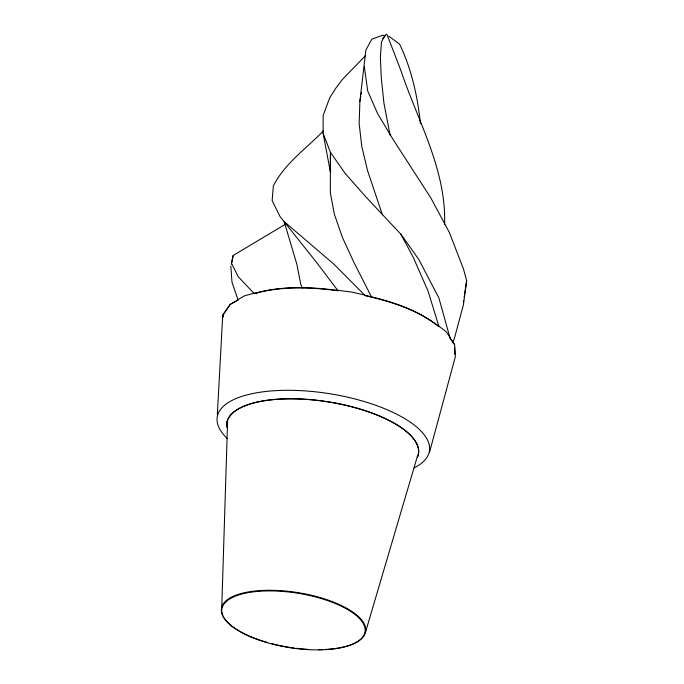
<?xml version="1.0" encoding="UTF-8"?>
<svg xmlns="http://www.w3.org/2000/svg" width="684" height="684" viewBox="0 0 684 684"><rect width="100%" height="100%" fill="white"/><g stroke="black" fill="none" stroke-linecap="round" stroke-linejoin="round"><path stroke-width="1.03" d="M330.774 169.786L330.381 171.846L323.104 133.363L323.147 115.485L329.773 97.684L335.947 88.031L342.009 79.891L365.572 55.524M330.381 171.846L330.44 152.344L323.104 133.363M221.761 607.084L227.584 421.908M444.566 224.617C446.481 170.222 418.309 122.008 401.38 71.948C396.634 59.414 391.872 46.897 386.922 34.465L386.238 34.2L385.049 35.756L383.023 35.183L371.839 39.099L365.846 50.18L359.895 101.283L359.143 123.496L361.776 146.453L367.547 170.59L382.424 214.844M217.358 414.367L222.736 315.059L230.012 304.551L238.066 299.968L231.97 282.107L230.841 266.059M285.467 224.198L233.158 255.474L231.611 263.434L238.229 276.738L254.268 293.616C281.389 285.98 310.331 287.049 338.024 290.786L317.017 263.007L279.953 216.409L272.155 200.634L273.335 185.928C284.783 163.305 306.244 148.667 323.472 130.798M364.341 66.793L367.736 91.066L377.619 113.647L392.642 138.732L430.929 198.086L449.32 232.389L463.555 269.222L466.642 280.765L463.384 304.978L454.253 338.871L452.594 342.701M463.384 302.448L463.692 300.379M464.162 297.284L464.47 295.214M464.778 293.154L466.642 280.765M359.895 101.283L360.784 96.273M361.143 94.264L361.503 92.263M302.371 288.075L300.746 284.211L296.882 264.366L284.151 221.59L334.057 264.315L365.247 295.668C391.248 301.576 417.873 309.955 439 326.73L428.158 291.384L413.239 257.295L400.892 234.236L366.368 197.445L345.155 173.411L330.44 152.344L330.321 192.743L334.408 214.485L342.487 237.57L353.927 262.434L371.489 296.89M231.26 264.135L233.158 255.474M400.892 234.236L418.95 259.698L438.94 298.07L450.012 337.956L454.689 344.83L455.339 356.757L429.492 452.389M365.324 632.82L417.497 455.946M385.049 35.756L381.51 41.741L380.372 57.071L381.262 77.54L383.938 103.139L390.06 135.047M382.707 38.466L383.938 36.902M238.1 299.507L244.752 295.719L254.311 293.154M238.357 299.712L230.457 304.209L223.206 314.683L223.309 316.666M338.101 290.324L351.909 292.094L365.333 295.206M337.845 290.461C310.382 286.767 281.697 285.732 254.807 293.265L256.885 293.727M365.487 295.411C391.257 301.285 417.642 309.613 438.598 326.208M388.837 36.226L399.55 44.067C411.58 69.024 417.573 96.341 420.446 123.753M439.111 326.285L446.276 331.843L450.132 337.511M449.79 337.614L454.373 344.351M454.535 347.327L454.911 354.261M222.736 315.059L222.847 317.051M226.814 426.978A96.983 36.799 9.1 0 1 328.106 401.901A96.983 36.799 9.1 0 1 417.326 457.22M227.276 438.547A107.474 40.784 9.1 0 1 328.816 393.582A107.474 40.784 9.1 0 1 414.179 467.822M226.703 426.893A97.102 36.851 9.1 0 1 328.123 401.79A97.102 36.851 9.1 0 1 417.462 457.177M249.814 636.265A73 27.702 9.1 0 1 239.827 593.9A73 27.702 9.1 0 1 346.018 607.888A73 27.702 9.1 0 1 338.717 647.97M337.802 648.124A73 27.702 9.1 0 1 325.789 649.415M322.591 649.561A73 27.702 9.1 0 1 318.488 649.638M307.757 649.347A73 27.702 9.1 0 1 296.138 648.295M294.026 648.022A73 27.702 9.1 0 1 285.647 646.705M284.612 646.517A73 27.702 9.1 0 1 271.274 643.55M267.341 642.464A73 27.702 9.1 0 1 250.814 636.693M251.037 637.018A72.495 27.505 9.1 0 0 364.76 633.179A72.495 27.505 9.1 0 0 264.623 591.002A72.495 27.505 9.1 0 0 251.037 637.018"/></g></svg>
